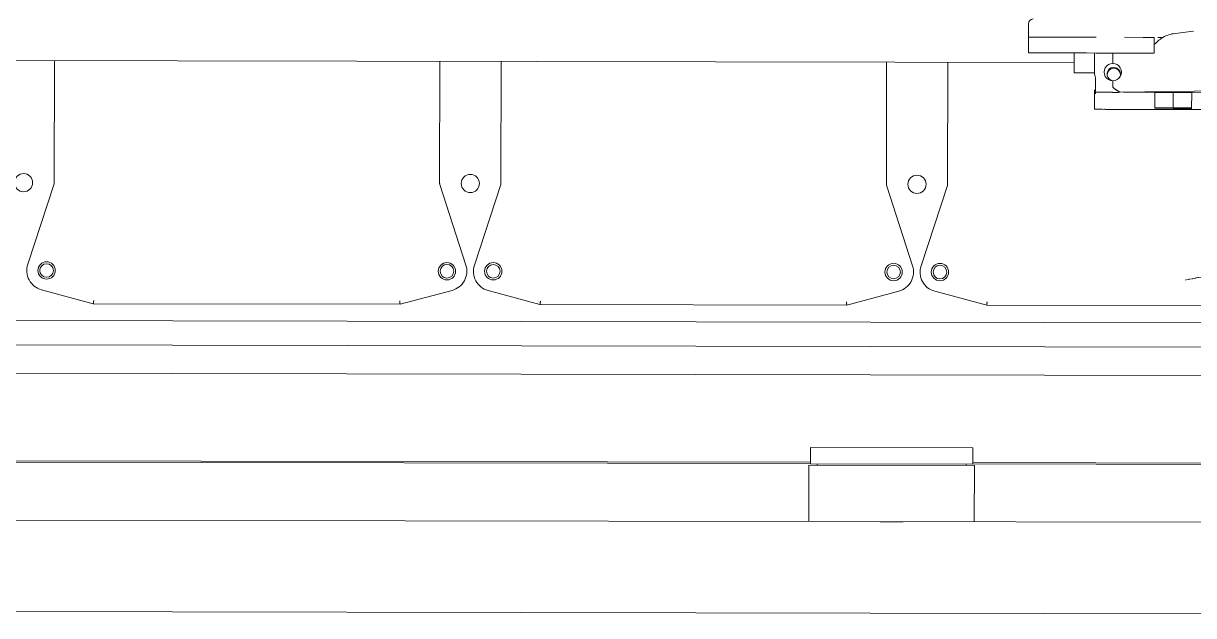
# Model space of a CAD drawing. Extents: x 766778 to 845620, y 133762 to 209800.
# Drawn here: x 785542 to 786249, y 190066 to 190424 of the extents above; entities that cross this region are included whole.
import ezdxf

# ---------------------------------------------------------------- set-up
doc = ezdxf.new("R2010")
doc.units = 0
doc.header["$MEASUREMENT"] = 0
doc.linetypes.add('CENTER', pattern=[2, 1.25, -0.25, 0.25, -0.25])
doc.layers.get('0').update_dxf_attribs({"color": 1, "linetype": 'CONTINUOUS'})
doc.layers.add('CENTER_LINES', color=1, linetype='CENTER')
doc.layers.add('LA-4748_SHOWN', color=2, linetype='CONTINUOUS', lineweight=53)

# ---------------------------------------------------------------- blocks, each defined once
blk = doc.blocks.new('ENGINE')
at = {"layer": 'CENTER_LINES', "color": 252, "lineweight": 5}
blk.add_line((945259.66, 204973.17), (945192.77, 204960.93), dxfattribs=at)
at = {"layer": 'LA-4748_SHOWN', "color": 253, "lineweight": 5}
for p, q in [((945098.64, 205116), (945098.6, 205107.94)), ((945098.55, 205098.44), (945098.6, 205107.94)), ((945111.95, 205107.87), (945139.47, 205107.73)), ((945156.65, 205107.64), (945167.89, 205107.58)), ((945126.12, 205092.52), (944265.13, 205097.05)), ((945116.5, 205098.35), (945101.82, 205098.43)), ((945111.9, 205098.37), (945139.42, 205098.23)), ((945126.15, 205098.3), (945126.09, 205086.27)), ((945161.2, 205098.11), (945133.69, 205098.26)), ((945138.55, 205098.23), (945138.49, 205086.73)), ((944509.78, 205095.76), (944509.39, 205022.06)), ((944742.39, 205020.84), (944742.78, 205094.54)), ((944779.78, 205094.34), (944779.39, 205020.64)), ((945012.39, 205019.42), (945012.77, 205093.12)), ((945049.77, 205092.92), (945049.39, 205019.22)), ((945149.54, 205096.79), (945149.52, 205091.92)), ((945138.5, 205086.2), (945126.09, 205086.27)), ((945139.02, 205073.51), (945139.07, 205083.15)), ((945138.43, 205075.73), (945138.37, 205064.23)), ((945149.46, 205081.42), (945149.44, 205077.71)), ((945149.53, 205077.52), (945149.44, 205077.71)), ((945149.66, 205077.35), (945149.53, 205077.52)), ((945149.82, 205077.2), (945149.66, 205077.35)), ((945149.98, 205077.06), (945149.82, 205077.2)), ((945150.15, 205076.92), (945149.98, 205077.06)), ((945150.33, 205076.78), (945150.15, 205076.92)), ((945150.51, 205076.64), (945150.33, 205076.78)), ((945150.7, 205076.5), (945150.51, 205076.64)), ((945150.88, 205076.37), (945150.7, 205076.5)), ((945151.07, 205076.23), (945150.88, 205076.37)), ((945151.26, 205076.1), (945151.07, 205076.23)), ((945151.45, 205075.97), (945151.26, 205076.1)), ((945151.64, 205075.84), (945151.45, 205075.97)), ((945151.84, 205075.71), (945151.64, 205075.84)), ((945152.03, 205075.58), (945151.84, 205075.71)), ((945139.03, 205074.55), (945149.2, 205074.5)), ((945149.43, 205074.38), (945149.31, 205074.44)), ((945153.82, 205074.44), (945149.43, 205074.38)), ((945152.88, 205074.42), (945149.43, 205074.38)), ((945149.43, 205074.38), (945149.43, 205074.38)), ((945152.23, 205075.45), (945152.03, 205075.58)), ((945152.42, 205075.32), (945152.23, 205075.45)), ((945152.62, 205075.19), (945152.42, 205075.32)), ((945152.82, 205075.07), (945152.62, 205075.19)), ((945153.02, 205074.94), (945152.82, 205075.07)), ((945153.22, 205074.81), (945153.02, 205074.94)), ((945153.42, 205074.69), (945153.22, 205074.81)), ((945153.62, 205074.56), (945153.42, 205074.69)), ((945153.82, 205074.44), (945153.62, 205074.56)), ((945138.37, 205064.23), (945138.37, 205064.23)), ((944509.29, 205021.44), (944493.22, 204972.85)), ((944758.04, 204971.46), (944742.48, 205020.22)), ((944779.29, 205020.02), (944763.22, 204971.43)), ((945028.04, 204970.04), (945012.48, 205018.8)), ((945049.28, 205018.6), (945033.21, 204970.01)), ((944501.45, 204957.51), (944532.78, 204948.94)), ((944718.23, 204947.96), (944749.66, 204956.21)), ((944771.44, 204956.09), (944802.78, 204947.52)), ((944532.78, 204948.94), (944718.23, 204947.96)), ((944532.8, 204949.04), (944532.79, 204949)), ((944532.79, 204949), (944532.79, 204948.98)), ((944532.79, 204948.98), (944532.79, 204948.95)), ((944532.79, 204948.95), (944532.79, 204948.94)), ((944532.79, 204948.94), (944532.78, 204948.94)), ((944532.81, 204949.09), (944532.8, 204949.04)), ((944532.82, 204949.2), (944532.81, 204949.14)), ((944532.81, 204949.14), (944532.81, 204949.09)), ((944532.83, 204949.27), (944532.82, 204949.2)), ((944532.84, 204949.35), (944532.83, 204949.27)), ((944532.85, 204949.43), (944532.84, 204949.35)), ((944532.86, 204949.52), (944532.85, 204949.43)), ((944532.88, 204949.62), (944532.86, 204949.52)), ((944532.89, 204949.72), (944532.88, 204949.62)), ((944532.91, 204949.82), (944532.89, 204949.72)), ((944532.92, 204949.93), (944532.91, 204949.82)), ((944532.94, 204950.05), (944532.92, 204949.93)), ((944532.95, 204950.17), (944532.94, 204950.05)), ((944532.97, 204950.29), (944532.95, 204950.17)), ((944532.99, 204950.42), (944532.97, 204950.29)), ((944533.01, 204950.55), (944532.99, 204950.42)), ((944533.02, 204950.67), (944533.01, 204950.55)), ((944533.04, 204950.8), (944533.02, 204950.67)), ((944533.06, 204950.94), (944533.04, 204950.8)), ((944717.98, 204949.96), (944717.99, 204949.83)), ((944717.99, 204949.83), (944718.01, 204949.7)), ((944718.01, 204949.7), (944718.03, 204949.57)), ((944718.03, 204949.57), (944718.04, 204949.44)), ((944718.04, 204949.44), (944718.06, 204949.32)), ((944718.06, 204949.32), (944718.07, 204949.2)), ((944718.07, 204949.2), (944718.09, 204949.08)), ((944718.09, 204949.08), (944718.1, 204948.96)), ((944718.1, 204948.96), (944718.12, 204948.85)), ((944718.12, 204948.85), (944718.13, 204948.74)), ((944718.13, 204948.74), (944718.14, 204948.64)), ((944718.14, 204948.64), (944718.16, 204948.55)), ((944718.16, 204948.55), (944718.17, 204948.46)), ((944718.17, 204948.46), (944718.18, 204948.37)), ((944718.18, 204948.37), (944718.19, 204948.3)), ((944802.9, 204948.4), (944802.89, 204948.3)), ((944802.92, 204948.51), (944802.9, 204948.4)), ((944802.93, 204948.63), (944802.92, 204948.51)), ((944802.95, 204948.75), (944802.93, 204948.63)), ((944802.97, 204948.87), (944802.95, 204948.75)), ((944802.98, 204949), (944802.97, 204948.87)), ((944803, 204949.12), (944802.98, 204949)), ((944803.02, 204949.25), (944803, 204949.12)), ((944803.04, 204949.38), (944803.02, 204949.25)), ((944803.06, 204949.52), (944803.04, 204949.38)), ((944987.97, 204948.54), (944987.99, 204948.41)), ((944987.99, 204948.41), (944988, 204948.28)), ((944988.23, 204946.54), (945019.65, 204954.79)), ((945041.44, 204954.67), (945072.78, 204946.1)), ((944718.19, 204948.3), (944718.2, 204948.23)), ((944718.2, 204948.23), (944718.2, 204948.17)), ((944718.2, 204948.17), (944718.21, 204948.11)), ((944718.21, 204948.11), (944718.22, 204948.07)), ((944718.22, 204948.07), (944718.22, 204948.03)), ((944718.22, 204948.03), (944718.22, 204948)), ((944718.22, 204948), (944718.23, 204947.98)), ((944718.23, 204947.98), (944718.23, 204947.97)), ((944718.23, 204947.97), (944718.23, 204947.96)), ((944802.79, 204947.56), (944802.78, 204947.53)), ((944802.78, 204947.53), (944802.78, 204947.52)), ((944802.78, 204947.52), (944802.78, 204947.52)), ((944802.78, 204947.52), (944988.23, 204946.54)), ((944802.8, 204947.62), (944802.79, 204947.58)), ((944802.79, 204947.58), (944802.79, 204947.56)), ((944802.81, 204947.72), (944802.8, 204947.67)), ((944802.8, 204947.67), (944802.8, 204947.62)), ((944802.82, 204947.78), (944802.81, 204947.72)), ((944802.83, 204947.85), (944802.82, 204947.78)), ((944802.84, 204947.93), (944802.83, 204947.85)), ((944802.85, 204948.01), (944802.84, 204947.93)), ((944802.86, 204948.1), (944802.85, 204948.01)), ((944802.87, 204948.2), (944802.86, 204948.1)), ((944802.89, 204948.3), (944802.87, 204948.2)), ((944988, 204948.28), (944988.02, 204948.15)), ((944988.02, 204948.15), (944988.04, 204948.02)), ((944988.04, 204948.02), (944988.05, 204947.9)), ((944988.05, 204947.9), (944988.07, 204947.78)), ((944988.07, 204947.78), (944988.08, 204947.66)), ((944988.08, 204947.66), (944988.1, 204947.54)), ((944988.1, 204947.54), (944988.11, 204947.43)), ((944988.11, 204947.43), (944988.13, 204947.32)), ((944988.13, 204947.32), (944988.14, 204947.22)), ((944988.14, 204947.22), (944988.15, 204947.13)), ((944988.15, 204947.13), (944988.16, 204947.04)), ((944988.16, 204947.04), (944988.17, 204946.95)), ((944988.17, 204946.95), (944988.18, 204946.88)), ((944988.18, 204946.88), (944988.19, 204946.81)), ((944988.19, 204946.81), (944988.2, 204946.75)), ((944988.2, 204946.75), (944988.21, 204946.69)), ((944988.21, 204946.69), (944988.21, 204946.65)), ((944988.21, 204946.65), (944988.22, 204946.61)), ((944988.22, 204946.61), (944988.22, 204946.58)), ((944988.22, 204946.58), (944988.22, 204946.56)), ((944988.22, 204946.56), (944988.23, 204946.55)), ((944988.23, 204946.55), (944988.23, 204946.54)), ((945072.79, 204946.16), (945072.78, 204946.14)), ((945072.78, 204946.14), (945072.78, 204946.11)), ((945072.78, 204946.11), (945072.78, 204946.1)), ((945072.78, 204946.1), (945072.78, 204946.1)), ((945072.8, 204946.25), (945072.79, 204946.2)), ((945072.79, 204946.2), (945072.79, 204946.16)), ((945072.81, 204946.3), (945072.8, 204946.25)), ((945072.82, 204946.43), (945072.81, 204946.36)), ((945072.81, 204946.36), (945072.81, 204946.3)), ((945072.83, 204946.51), (945072.82, 204946.43)), ((945072.85, 204946.59), (945072.83, 204946.51)), ((945072.86, 204946.68), (945072.85, 204946.59)), ((945072.87, 204946.78), (945072.86, 204946.68)), ((945072.88, 204946.88), (945072.87, 204946.78)), ((945072.9, 204946.98), (945072.88, 204946.88)), ((945072.91, 204947.09), (945072.9, 204946.98)), ((945072.93, 204947.21), (945072.91, 204947.09)), ((945072.95, 204947.33), (945072.93, 204947.21)), ((945072.96, 204947.45), (945072.95, 204947.33)), ((945072.98, 204947.58), (945072.96, 204947.45)), ((945073, 204947.7), (945072.98, 204947.58)), ((945073.02, 204947.83), (945073, 204947.7)), ((945073.03, 204947.96), (945073.02, 204947.83)), ((945073.05, 204948.1), (945073.03, 204947.96)), ((944966.01, 204850.64), (944966.06, 204860.64)), ((944966.06, 204860.64), (945064.06, 204860.13)), ((945064.01, 204850.13), (945064.06, 204860.13)), ((944412.52, 204854.57), (944966.01, 204851.66)), ((944966.01, 204850.86), (944412.52, 204853.77)), ((944964.82, 204815.86), (944965, 204849.86)), ((944965, 204849.86), (945065, 204849.34)), ((944966.01, 204850.64), (945064.01, 204850.13)), ((944969.92, 204849.84), (944969.92, 204850.62)), ((945060.09, 204849.36), (945060.09, 204850.15)), ((945064.82, 204815.34), (945065, 204849.34)), ((945008.42, 204815.63), (945007.92, 204815.64)), ((945008.92, 204815.63), (945008.42, 204815.63)), ((945009.41, 204815.63), (945008.92, 204815.63)), ((945009.91, 204815.62), (945009.41, 204815.63)), ((945010.4, 204815.62), (945009.91, 204815.62)), ((945010.9, 204815.61), (945010.4, 204815.62)), ((945011.4, 204815.61), (945010.9, 204815.61)), ((945011.9, 204815.6), (945011.4, 204815.61)), ((945012.4, 204815.6), (945011.9, 204815.6)), ((945012.89, 204815.59), (945012.4, 204815.6)), ((945013.39, 204815.59), (945012.89, 204815.59)), ((945013.89, 204815.59), (945013.39, 204815.59)), ((945014.39, 204815.58), (945013.89, 204815.59)), ((945014.89, 204815.58), (945014.39, 204815.58)), ((945015.39, 204815.58), (945014.89, 204815.58)), ((945015.89, 204815.57), (945015.39, 204815.58)), ((945016.4, 204815.57), (945015.89, 204815.57)), ((945016.9, 204815.57), (945016.4, 204815.57)), ((945017.4, 204815.57), (945016.9, 204815.57)), ((945017.9, 204815.57), (945017.4, 204815.57)), ((945018.4, 204815.57), (945017.9, 204815.57)), ((945018.91, 204815.57), (945018.4, 204815.57)), ((945019.41, 204815.57), (945018.91, 204815.57)), ((945019.91, 204815.57), (945019.41, 204815.57)), ((945020.41, 204815.57), (945019.91, 204815.57)), ((945020.92, 204815.57), (945020.41, 204815.57)), ((945021.42, 204815.56), (945020.92, 204815.57)), ((945021.92, 204815.56), (945021.42, 204815.56))]:
    blk.add_line(p, q, dxfattribs=at)
at = {"layer": 'LA-4748_SHOWN', "color": 252, "lineweight": 5}
for p, q in [((945198.39, 205111.14), (945187.3, 205109.91)), ((945169.25, 205107.57), (945169.25, 205107.57)), ((945174.55, 205098.04), (945174.6, 205107.54)), ((945178.24, 205106.4), (945178.14, 205106.32)), ((945178.34, 205106.47), (945178.24, 205106.4)), ((945178.43, 205106.53), (945178.34, 205106.47)), ((945178.52, 205106.6), (945178.43, 205106.53)), ((945178.61, 205106.66), (945178.52, 205106.6)), ((945178.7, 205106.73), (945178.61, 205106.66)), ((945178.78, 205106.79), (945178.7, 205106.73)), ((945178.86, 205106.85), (945178.78, 205106.79)), ((945178.94, 205106.91), (945178.86, 205106.85)), ((945179.02, 205106.96), (945178.94, 205106.91)), ((945179.1, 205107.02), (945179.02, 205106.96)), ((945179.17, 205107.07), (945179.1, 205107.02)), ((945179.24, 205107.12), (945179.17, 205107.07)), ((945179.3, 205107.16), (945179.24, 205107.12)), ((945179.37, 205107.21), (945179.3, 205107.16)), ((945179.43, 205107.25), (945179.37, 205107.21)), ((945179.48, 205107.29), (945179.43, 205107.25)), ((945179.54, 205107.33), (945179.48, 205107.29)), ((945179.59, 205107.36), (945179.54, 205107.33)), ((945179.64, 205107.39), (945179.59, 205107.36)), ((945179.68, 205107.42), (945179.64, 205107.39)), ((945179.72, 205107.45), (945179.68, 205107.42)), ((945179.76, 205107.47), (945179.72, 205107.45)), ((945179.79, 205107.49), (945179.76, 205107.47)), ((945179.79, 205107.49), (945179.79, 205107.49)), ((945179.79, 205107.49), (945179.79, 205107.49)), ((945179.8, 205107.49), (945179.79, 205107.49)), ((945179.81, 205107.5), (945179.8, 205107.5)), ((945179.81, 205107.5), (945179.81, 205107.5)), ((945179.81, 205107.5), (945179.81, 205107.5)), ((945179.81, 205107.5), (945179.81, 205107.5)), ((945179.82, 205107.5), (945179.81, 205107.5)), ((945179.82, 205107.51), (945179.82, 205107.51)), ((945179.83, 205107.51), (945179.82, 205107.51)), ((945179.83, 205107.51), (945179.83, 205107.51)), ((945179.83, 205107.51), (945179.83, 205107.51)), ((945179.84, 205107.51), (945179.83, 205107.51)), ((945179.84, 205107.52), (945179.84, 205107.52)), ((945179.85, 205107.52), (945179.84, 205107.52)), ((945179.84, 205107.51), (945179.84, 205107.51)), ((945156.6, 205098.14), (945171.28, 205098.06)), ((945174.62, 205103.32), (945174.58, 205103.3)), ((945174.66, 205103.35), (945174.62, 205103.32)), ((945174.7, 205103.37), (945174.66, 205103.35)), ((945174.74, 205103.39), (945174.7, 205103.37)), ((945174.78, 205103.41), (945174.74, 205103.39)), ((945174.82, 205103.44), (945174.78, 205103.41)), ((945174.86, 205103.46), (945174.82, 205103.44)), ((945174.89, 205103.48), (945174.86, 205103.46)), ((945174.93, 205103.51), (945174.89, 205103.48)), ((945174.97, 205103.53), (945174.93, 205103.51)), ((945175.01, 205103.56), (945174.97, 205103.53)), ((945175.04, 205103.59), (945175.01, 205103.56)), ((945175.08, 205103.61), (945175.04, 205103.59)), ((945175.11, 205103.64), (945175.08, 205103.61)), ((945175.15, 205103.67), (945175.11, 205103.64)), ((945175.18, 205103.7), (945175.15, 205103.67)), ((945175.22, 205103.73), (945175.18, 205103.7)), ((945175.25, 205103.76), (945175.22, 205103.73)), ((945175.28, 205103.79), (945175.25, 205103.76)), ((945175.32, 205103.82), (945175.28, 205103.79)), ((945175.35, 205103.85), (945175.32, 205103.82)), ((945175.38, 205103.88), (945175.35, 205103.85)), ((945175.41, 205103.91), (945175.38, 205103.88)), ((945175.44, 205103.94), (945175.41, 205103.91)), ((945223.62, 205075.29), (945153.82, 205074.44)), ((945155.98, 205074.46), (945236.78, 205074.04)), ((945174.87, 205064.7), (945174.91, 205074.16)), ((945174.91, 205074.16), (945186.03, 205074.25)), ((945185.98, 205065.09), (945186.03, 205074.25)), ((945186.03, 205074.25), (945197.13, 205074.05)), ((945197.08, 205064.58), (945197.13, 205074.05)), ((945221.37, 205063.8), (945149.37, 205064.17)), ((945174.87, 205064.99), (945185.98, 205065.09)), ((945185.97, 205064.49), (945174.87, 205064.7)), ((945197.08, 205064.58), (945185.97, 205064.49)), ((945185.98, 205065.09), (945197.09, 205064.88)), ((945072.78, 204946.1), (945228.99, 204945.28)), ((944373.32, 204939.44), (945228.93, 204934.94)), ((944373.24, 204924.78), (945231.05, 204920.26)), ((944373.15, 204907.67), (945236.4, 204903.13)), ((945064.01, 204851.14), (945451.71, 204849.1)), ((945451.7, 204848.3), (945064.01, 204850.34)), ((943365.35, 204824.28), (945409.52, 204813.52)), ((943059.05, 204770.59), (945789.01, 204756.23))]:
    blk.add_line(p, q, dxfattribs=at)
at = {"layer": 'LA-4748_SHOWN', "color": 253, "lineweight": 5}
for centre, radius in [((944490.89, 205022.16), 5.5), ((944760.89, 205020.74), 5.5), ((945030.89, 205019.32), 5.5), ((944504.61, 204969.09), 5.25), ((944504.61, 204969.09), 4.1), ((944746.61, 204967.81), 5.25), ((944746.61, 204967.81), 4.1), ((944774.61, 204967.67), 5.25), ((944774.61, 204967.67), 4.1), ((945016.61, 204966.39), 5.25), ((945016.61, 204966.39), 4.1), ((945044.61, 204966.25), 5.25), ((945044.61, 204966.25), 4.1)]:
    blk.add_circle(centre, radius, dxfattribs=at)
for centre, radius, start, end in [((945101.64, 205115.99), 3, 93.39336, 179.6985), ((945149.49, 205086.67), 11, 179.69862, 198.70988), ((944507.39, 205022.07), 2, 341.69891, 359.69862), ((944744.39, 205020.83), 2, 179.69862, 197.69833), ((944777.39, 205020.65), 2, 341.69891, 359.69862), ((945014.39, 205019.4), 2, 179.69862, 197.69833), ((945047.39, 205019.23), 2, 341.69891, 359.69862), ((944504.61, 204969.09), 12, 161.69891, 254.69862), ((944746.61, 204967.81), 12, 284.69862, 17.69833), ((944774.61, 204967.67), 12, 161.69891, 254.69862), ((945016.61, 204966.39), 12, 284.69862, 17.69833), ((945044.61, 204966.25), 12, 161.69891, 254.69862)]:
    blk.add_arc(centre, radius, start, end, dxfattribs=at)
at = {"layer": 'LA-4748_SHOWN', "color": 252, "lineweight": 5}
blk.add_arc((945189.93, 205090.23), 19.95, 126.22133, 136.56836, dxfattribs=at)
at = {"layer": 'LA-4748_SHOWN', "color": 253, "lineweight": 5}
for centre, major_axis, ratio, start_param, end_param in [((945136.6, 205107.74), (-38, 0.2), 0.000001, 6.038225, 6.283133), ((945136.6, 205107.74), (-38, 0.2), 0.000001, 5.418237, 6.038328), ((945136.55, 205098.24), (-38, 0.2), 0.000001, 5.418202, 6.701218), ((945126.55, 205098.3), (-11, 0.06), 0.000001, 0.418032, 2.276609), ((945126.55, 205098.3), (5.25, -0.03), 0.000001, 0.000056, 3.141649), ((945146.55, 205098.19), (11, -0.06), 0.000001, 0.418032, 2.276609), ((945146.55, 205098.19), (-5.25, 0.03), 0.000001, 3.141536, 6.283129), ((945149.54, 205096.79), (0.03, 6), 0.000004, 1.337153, 1.570887), ((945149.49, 205086.67), (-0.03, -5.25), 0.999848, 3.1415, 6.283399), ((945150.08, 205085.49), (-4.1, 0.02), 0.999729, 2.635633, 7.729807), ((945149.49, 205086.67), (0.03, 5.25), 0.999848, 3.141379, 6.283277), ((945150.08, 205084.91), (-4.1, 0.02), 0.999729, 3.212603, 6.212175), ((945149.43, 205075.67), (-11, 0.06), 0.000001, 5.951376, 6.283185), ((945149.37, 205064.17), (-11, 0.06), 0.000001, 0.000072, 1.570832), ((945149.37, 205064.17), (-11, 0.06), 0.000001, 4.712389, 6.283185), ((945149.37, 205064.17), (5.25, -0.03), 0.000001, 0.000038, 3.14163)]:
    blk.add_ellipse(centre, major_axis=major_axis, ratio=ratio, start_param=start_param, end_param=end_param, dxfattribs=at)
at = {"layer": 'LA-4748_SHOWN', "color": 252, "lineweight": 5}
for centre, major_axis, ratio, start_param, end_param in [((945244.97, 205107.17), (84.51, -0.44), 0.000001, 3.564407, 3.602095), ((945263.52, 205107.08), (105.3, -0.55), 0.000001, 3.603483, 3.666248), ((944568.39, 205110.73), (697.26, -3.67), 0.000001, 0.52219, 0.523226), ((945136.6, 205107.74), (38, -0.2), 0.000001, 6.283086, 6.597028), ((945136.19, 205107.74), (41.86, -0.22), 0.000001, 0.113595, 0.237914), ((944844.58, 205109.28), (335.96, -1.77), 0.000001, 0.073177, 0.128267), ((944930.04, 205108.83), (249.79, -1.31), 0.000001, 0.009992, 0.014116), ((946393.51, 205101.13), (-1213.76, 6.38), 0.000001, 0.010079, 0.011847), ((945189.53, 205090.02), (18.51, 7.56), 0.999983, 1.296797, 1.688528), ((943644.08, 205115.59), (1535.84, -8.08), 0.000001, 6.276164, 6.292676), ((944608.65, 205110.52), (571.23, -3), 0.000001, 6.271916, 6.27777), ((945563.46, 205565.21), (-376.37, -455.33), 0.010973, 0.01944, 0.02296), ((945136.55, 205098.24), (38, -0.2), 0.000001, 5.418202, 6.701218)]:
    blk.add_ellipse(centre, major_axis=major_axis, ratio=ratio, start_param=start_param, end_param=end_param, dxfattribs=at)

msp = doc.modelspace()

# ---------------------------------------------------------------- block references
at = {"color": 7, "linetype": 'Continuous', "rotation": 0.1984573570547499}
msp.add_blockref('ENGINE', (-158232.80366, -17964.77499), dxfattribs=at)

doc.saveas('drawing.dxf')
